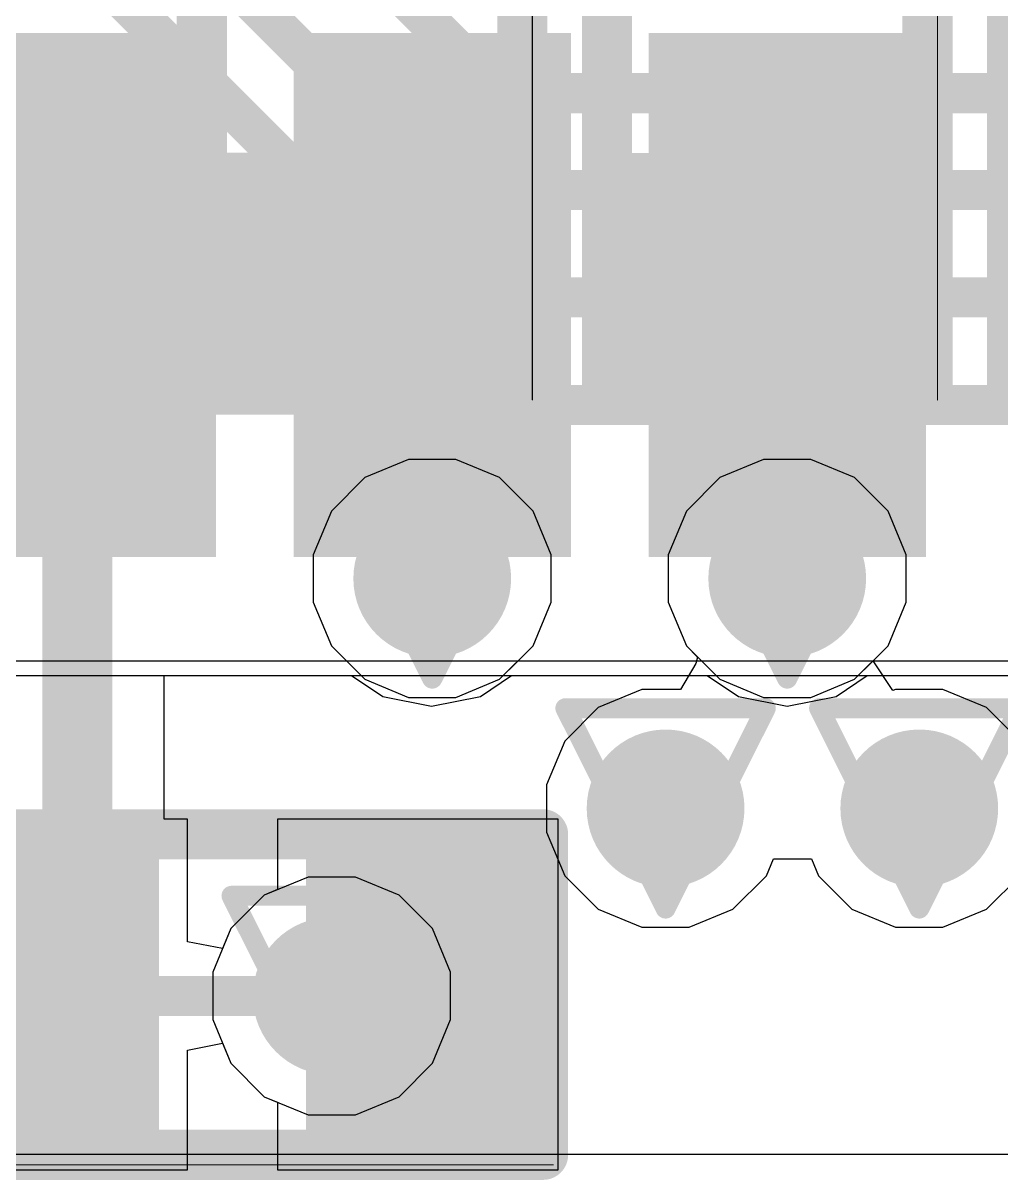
# Model space of a CAD drawing. Header units: inches. Extents: x -6 to 284, y -12 to 154.
# Drawn here: x 25.958 to 28.437, y 4.861 to 7.795 of the extents above; entities that cross this region are included whole.
import ezdxf

# ---------------------------------------------------------------- set-up
doc = ezdxf.new("R2010")
doc.units = ezdxf.units.IN
for name, color, linetype in [('Bottom Layer', 5, 'Continuous'), ('Bottom Overlay', 54, 'Continuous'), ('Bottom Paste', 16, 'Continuous'), ('Bottom Solder', 6, 'Continuous'), ('Drill Drawing', 1, 'Continuous'), ('GND-1', 16, 'Continuous'), ('GND-2', 90, 'Continuous'), ('GND-3', 216, 'Continuous'), ('GND-4', 54, 'Continuous'), ('PWR-1', 156, 'Continuous'), ('PWR-2', 130, 'Continuous'), ('Signal L1', 76, 'Continuous'), ('Signal L2', 6, 'Continuous'), ('Top Layer', 1, 'Continuous'), ('Top Overlay', 2, 'Continuous'), ('Top Paste', 8, 'Continuous'), ('Top Solder', 216, 'Continuous'), ('Via Holes', 16, 'Continuous')]:
    doc.layers.add(name, color=color, linetype=linetype)

# ---------------------------------------------------------------- blocks, each defined once
blk = doc.blocks.new('R___0402_1')
at = {"layer": 'Top Layer'}
for points in [[(-0.6985, -0.3175), (-0.6985, 0.3175), (-0.2413, 0.3175), (-0.2413, -0.3175)], [(0.2413, -0.3175), (0.2413, 0.3175), (0.6985, 0.3175), (0.6985, -0.3175)]]:
    blk.add_hatch(color=1, dxfattribs=at).paths.add_polyline_path(points)
at = {"layer": 'Top Paste'}
for points in [[(-0.6985, -0.3175), (-0.6985, 0.3175), (-0.2413, 0.3175), (-0.2413, -0.3175)], [(0.2413, -0.3175), (0.2413, 0.3175), (0.6985, 0.3175), (0.6985, -0.3175)]]:
    blk.add_hatch(color=8, dxfattribs=at).paths.add_polyline_path(points)
at = {"layer": 'Top Solder'}
for points in [[(-0.7535, -0.3725), (-0.7535, 0.3725), (-0.1863, 0.3725), (-0.1863, -0.3725)], [(0.1863, -0.3725), (0.1863, 0.3725), (0.7535, 0.3725), (0.7535, -0.3725)]]:
    blk.add_hatch(color=216, dxfattribs=at).paths.add_polyline_path(points)
at = {"layer": 'Top Overlay'}
for points in [[(-0.7874, 0.4064, 0.127, 0.127, 0), (0.7874, 0.4064, 0.127, 0.127, 0)], [(-0.7874, -0.4064, 0.127, 0.127, 0), (-0.7874, 0.4064, 0.127, 0.127, 0)], [(0.7874, -0.4064, 0.127, 0.127, 0), (0.7874, 0.4064, 0.127, 0.127, 0)], [(-0.7874, -0.4064, 0.127, 0.127, 0), (0.7874, -0.4064, 0.127, 0.127, 0)], [(-0.8128, -0.4318, 0.00323, 0.00323, 0), (0.8128, -0.4318, 0.00323, 0.00323, 0)]]:
    blk.add_lwpolyline(points, format="xyseb", dxfattribs=at)
for points in [[(-0.8191, 0.4064, 0.0635, 0.0635, 1), (-0.7556, 0.4064, 0.0635, 0.0635, 1)], [(-0.8191, 0.4064, 0.0635, 0.0635, 1), (-0.7556, 0.4064, 0.0635, 0.0635, 1)], [(0.7556, 0.4064, 0.0635, 0.0635, 1), (0.8191, 0.4064, 0.0635, 0.0635, 1)], [(0.7556, 0.4064, 0.0635, 0.0635, 1), (0.8191, 0.4064, 0.0635, 0.0635, 1)], [(-0.8191, -0.4064, 0.0635, 0.0635, 1), (-0.7556, -0.4064, 0.0635, 0.0635, 1)], [(-0.8191, -0.4064, 0.0635, 0.0635, 1), (-0.7556, -0.4064, 0.0635, 0.0635, 1)], [(0.7556, -0.4064, 0.0635, 0.0635, 1), (0.8191, -0.4064, 0.0635, 0.0635, 1)], [(0.7556, -0.4064, 0.0635, 0.0635, 1), (0.8191, -0.4064, 0.0635, 0.0635, 1)], [(-0.8136, -0.4318, 0.00161, 0.00161, 1), (-0.812, -0.4318, 0.00161, 0.00161, 1)], [(0.812, -0.4318, 0.00161, 0.00161, 1), (0.8136, -0.4318, 0.00161, 0.00161, 1)]]:
    blk.add_lwpolyline(points, format="xyseb", close=True, dxfattribs=at)
blk = doc.blocks.new('AP6275S__125')
at = {"layer": 'Top Layer'}
for points in [[(-0.2, -5.6275), (-0.2, -6.7525), (-0.7, -6.7525), (-0.7, -5.6275)], [(0.7, -5.6275), (0.7, -6.7525), (0.2, -6.7525), (0.2, -5.6275)], [(1.6, -5.6275), (1.6, -6.7525), (1.1, -6.7525), (1.1, -5.6275)]]:
    blk.add_hatch(color=1, dxfattribs=at).paths.add_polyline_path(points)
at = {"layer": 'Top Paste'}
for points in [[(-0.2, -5.6275), (-0.2, -6.7525), (-0.7, -6.7525), (-0.7, -5.6275)], [(0.7, -5.6275), (0.7, -6.7525), (0.2, -6.7525), (0.2, -5.6275)], [(1.6, -5.6275), (1.6, -6.7525), (1.1, -6.7525), (1.1, -5.6275)]]:
    blk.add_hatch(color=8, dxfattribs=at).paths.add_polyline_path(points)
at = {"layer": 'Top Solder'}
for points in [[(-0.0984, -5.5259), (-0.0984, -6.8541), (-0.8016, -6.8541), (-0.8016, -5.5259)], [(0.8016, -5.5259), (0.8016, -6.8541), (0.0984, -6.8541), (0.0984, -5.5259)], [(1.7016, -5.5259), (1.7016, -6.8541), (0.9984, -6.8541), (0.9984, -5.5259)]]:
    blk.add_hatch(color=216, dxfattribs=at).paths.add_polyline_path(points)
blk = doc.blocks.new('R___0402_B_176')
at = {"layer": 'Bottom Layer'}
for points in [[(-0.2413, 0.3175), (-0.2413, -0.3175), (-0.6985, -0.3175), (-0.6985, 0.3175)], [(0.6985, 0.3175), (0.6985, -0.3175), (0.2413, -0.3175), (0.2413, 0.3175)]]:
    blk.add_hatch(color=5, dxfattribs=at).paths.add_polyline_path(points)
at = {"layer": 'Bottom Paste'}
for points in [[(-0.2413, 0.3175), (-0.2413, -0.3175), (-0.6985, -0.3175), (-0.6985, 0.3175)], [(0.6985, 0.3175), (0.6985, -0.3175), (0.2413, -0.3175), (0.2413, 0.3175)]]:
    blk.add_hatch(color=16, dxfattribs=at).paths.add_polyline_path(points)
at = {"layer": 'Bottom Solder'}
for points in [[(-0.1863, 0.3725), (-0.1863, -0.3725), (-0.7535, -0.3725), (-0.7535, 0.3725)], [(0.7535, 0.3725), (0.7535, -0.3725), (0.1863, -0.3725), (0.1863, 0.3725)]]:
    blk.add_hatch(color=6, dxfattribs=at).paths.add_polyline_path(points)
at = {"layer": 'Bottom Overlay'}
for points in [[(0.7874, 0.4064, 0.127, 0.127, 0), (-0.7874, 0.4064, 0.127, 0.127, 0)], [(-0.7874, -0.4064, 0.127, 0.127, 0), (-0.7874, 0.4064, 0.127, 0.127, 0)], [(0.7874, -0.4064, 0.127, 0.127, 0), (0.7874, 0.4064, 0.127, 0.127, 0)], [(0.8128, 0.4318, 0.00323, 0.00323, 0), (-0.8128, 0.4318, 0.00323, 0.00323, 0)], [(0.7874, -0.4064, 0.127, 0.127, 0), (-0.7874, -0.4064, 0.127, 0.127, 0)]]:
    blk.add_lwpolyline(points, format="xyseb", dxfattribs=at)
for points in [[(-0.8191, 0.4064, 0.0635, 0.0635, 1), (-0.7556, 0.4064, 0.0635, 0.0635, 1)], [(-0.8191, 0.4064, 0.0635, 0.0635, 1), (-0.7556, 0.4064, 0.0635, 0.0635, 1)], [(0.7556, 0.4064, 0.0635, 0.0635, 1), (0.8191, 0.4064, 0.0635, 0.0635, 1)], [(0.7556, 0.4064, 0.0635, 0.0635, 1), (0.8191, 0.4064, 0.0635, 0.0635, 1)], [(-0.8136, 0.4318, 0.00161, 0.00161, 1), (-0.812, 0.4318, 0.00161, 0.00161, 1)], [(0.812, 0.4318, 0.00161, 0.00161, 1), (0.8136, 0.4318, 0.00161, 0.00161, 1)], [(-0.8191, -0.4064, 0.0635, 0.0635, 1), (-0.7556, -0.4064, 0.0635, 0.0635, 1)], [(-0.8191, -0.4064, 0.0635, 0.0635, 1), (-0.7556, -0.4064, 0.0635, 0.0635, 1)], [(0.7556, -0.4064, 0.0635, 0.0635, 1), (0.8191, -0.4064, 0.0635, 0.0635, 1)], [(0.7556, -0.4064, 0.0635, 0.0635, 1), (0.8191, -0.4064, 0.0635, 0.0635, 1)]]:
    blk.add_lwpolyline(points, format="xyseb", close=True, dxfattribs=at)
blk = doc.blocks.new('R___0402_B_182')
at = {"layer": 'Bottom Layer'}
for points in [[(-0.2413, 0.3175), (-0.2413, -0.3175), (-0.6985, -0.3175), (-0.6985, 0.3175)], [(0.6985, 0.3175), (0.6985, -0.3175), (0.2413, -0.3175), (0.2413, 0.3175)]]:
    blk.add_hatch(color=5, dxfattribs=at).paths.add_polyline_path(points)
at = {"layer": 'Bottom Paste'}
for points in [[(-0.2413, 0.3175), (-0.2413, -0.3175), (-0.6985, -0.3175), (-0.6985, 0.3175)], [(0.6985, 0.3175), (0.6985, -0.3175), (0.2413, -0.3175), (0.2413, 0.3175)]]:
    blk.add_hatch(color=16, dxfattribs=at).paths.add_polyline_path(points)
at = {"layer": 'Bottom Solder'}
for points in [[(-0.1863, 0.3725), (-0.1863, -0.3725), (-0.7535, -0.3725), (-0.7535, 0.3725)], [(0.7535, 0.3725), (0.7535, -0.3725), (0.1863, -0.3725), (0.1863, 0.3725)]]:
    blk.add_hatch(color=6, dxfattribs=at).paths.add_polyline_path(points)
at = {"layer": 'Bottom Overlay'}
for points in [[(-0.7874, -0.4064, 0.127, 0.127, 0), (-0.7874, 0.4064, 0.127, 0.127, 0)], [(0.7874, 0.4064, 0.127, 0.127, 0), (-0.7874, 0.4064, 0.127, 0.127, 0)], [(0.7874, -0.4064, 0.127, 0.127, 0), (0.7874, 0.4064, 0.127, 0.127, 0)], [(0.8128, 0.4318, 0.00323, 0.00323, 0), (-0.8128, 0.4318, 0.00323, 0.00323, 0)], [(0.7874, -0.4064, 0.127, 0.127, 0), (-0.7874, -0.4064, 0.127, 0.127, 0)]]:
    blk.add_lwpolyline(points, format="xyseb", dxfattribs=at)
for points in [[(-0.8191, 0.4064, 0.0635, 0.0635, 1), (-0.7556, 0.4064, 0.0635, 0.0635, 1)], [(-0.8191, 0.4064, 0.0635, 0.0635, 1), (-0.7556, 0.4064, 0.0635, 0.0635, 1)], [(0.7556, 0.4064, 0.0635, 0.0635, 1), (0.8191, 0.4064, 0.0635, 0.0635, 1)], [(0.7556, 0.4064, 0.0635, 0.0635, 1), (0.8191, 0.4064, 0.0635, 0.0635, 1)], [(-0.8136, 0.4318, 0.00161, 0.00161, 1), (-0.812, 0.4318, 0.00161, 0.00161, 1)], [(0.812, 0.4318, 0.00161, 0.00161, 1), (0.8136, 0.4318, 0.00161, 0.00161, 1)], [(-0.8191, -0.4064, 0.0635, 0.0635, 1), (-0.7556, -0.4064, 0.0635, 0.0635, 1)], [(-0.8191, -0.4064, 0.0635, 0.0635, 1), (-0.7556, -0.4064, 0.0635, 0.0635, 1)], [(0.7556, -0.4064, 0.0635, 0.0635, 1), (0.8191, -0.4064, 0.0635, 0.0635, 1)], [(0.7556, -0.4064, 0.0635, 0.0635, 1), (0.8191, -0.4064, 0.0635, 0.0635, 1)]]:
    blk.add_lwpolyline(points, format="xyseb", close=True, dxfattribs=at)
blk = doc.blocks.new('R___0402_B_183')
at = {"layer": 'Bottom Layer'}
for points in [[(-0.2413, 0.3175), (-0.2413, -0.3175), (-0.6985, -0.3175), (-0.6985, 0.3175)], [(0.6985, 0.3175), (0.6985, -0.3175), (0.2413, -0.3175), (0.2413, 0.3175)]]:
    blk.add_hatch(color=5, dxfattribs=at).paths.add_polyline_path(points)
at = {"layer": 'Bottom Paste'}
for points in [[(-0.2413, 0.3175), (-0.2413, -0.3175), (-0.6985, -0.3175), (-0.6985, 0.3175)], [(0.6985, 0.3175), (0.6985, -0.3175), (0.2413, -0.3175), (0.2413, 0.3175)]]:
    blk.add_hatch(color=16, dxfattribs=at).paths.add_polyline_path(points)
at = {"layer": 'Bottom Solder'}
for points in [[(-0.1863, 0.3725), (-0.1863, -0.3725), (-0.7535, -0.3725), (-0.7535, 0.3725)], [(0.7535, 0.3725), (0.7535, -0.3725), (0.1863, -0.3725), (0.1863, 0.3725)]]:
    blk.add_hatch(color=6, dxfattribs=at).paths.add_polyline_path(points)
at = {"layer": 'Bottom Overlay'}
for points in [[(-0.7874, -0.4064, 0.127, 0.127, 0), (-0.7874, 0.4064, 0.127, 0.127, 0)], [(0.7874, 0.4064, 0.127, 0.127, 0), (-0.7874, 0.4064, 0.127, 0.127, 0)], [(0.7874, -0.4064, 0.127, 0.127, 0), (0.7874, 0.4064, 0.127, 0.127, 0)], [(0.8128, 0.4318, 0.00323, 0.00323, 0), (-0.8128, 0.4318, 0.00323, 0.00323, 0)], [(0.7874, -0.4064, 0.127, 0.127, 0), (-0.7874, -0.4064, 0.127, 0.127, 0)]]:
    blk.add_lwpolyline(points, format="xyseb", dxfattribs=at)
for points in [[(-0.8191, 0.4064, 0.0635, 0.0635, 1), (-0.7556, 0.4064, 0.0635, 0.0635, 1)], [(-0.8191, 0.4064, 0.0635, 0.0635, 1), (-0.7556, 0.4064, 0.0635, 0.0635, 1)], [(0.7556, 0.4064, 0.0635, 0.0635, 1), (0.8191, 0.4064, 0.0635, 0.0635, 1)], [(0.7556, 0.4064, 0.0635, 0.0635, 1), (0.8191, 0.4064, 0.0635, 0.0635, 1)], [(-0.8136, 0.4318, 0.00161, 0.00161, 1), (-0.812, 0.4318, 0.00161, 0.00161, 1)], [(0.812, 0.4318, 0.00161, 0.00161, 1), (0.8136, 0.4318, 0.00161, 0.00161, 1)], [(-0.8191, -0.4064, 0.0635, 0.0635, 1), (-0.7556, -0.4064, 0.0635, 0.0635, 1)], [(-0.8191, -0.4064, 0.0635, 0.0635, 1), (-0.7556, -0.4064, 0.0635, 0.0635, 1)], [(0.7556, -0.4064, 0.0635, 0.0635, 1), (0.8191, -0.4064, 0.0635, 0.0635, 1)], [(0.7556, -0.4064, 0.0635, 0.0635, 1), (0.8191, -0.4064, 0.0635, 0.0635, 1)]]:
    blk.add_lwpolyline(points, format="xyseb", close=True, dxfattribs=at)

msp = doc.modelspace()

# ---------------------------------------------------------------- hatches: boundary and pattern name
at = {"layer": 'Bottom Layer'}
h = msp.add_hatch(color=5, dxfattribs=at)
edge = h.paths.add_edge_path()
edge.add_arc((26.9954, 6.3862), 0.2, 0, 360)
h = msp.add_hatch(color=5, dxfattribs=at)
edge = h.paths.add_edge_path()
edge.add_arc((27.8954, 6.3862), 0.2, 0, 360)
h = msp.add_hatch(color=5, dxfattribs=at)
edge = h.paths.add_edge_path()
edge.add_arc((27.587, 5.8031), 0.2, 0, 360)
h = msp.add_hatch(color=5, dxfattribs=at)
edge = h.paths.add_edge_path()
edge.add_arc((28.2302, 5.8031), 0.2, 0, 360)
h = msp.add_hatch(color=5, dxfattribs=at)
edge = h.paths.add_edge_path()
edge.add_arc((26.7405, 5.3274), 0.2, 0, 360)
at = {"layer": 'GND-1'}
h = msp.add_hatch(color=16, dxfattribs=at)
edge = h.paths.add_edge_path()
edge.add_arc((26.9954, 6.3862), 0.2, 0, 360)
h = msp.add_hatch(color=16, dxfattribs=at)
edge = h.paths.add_edge_path()
edge.add_arc((27.8954, 6.3862), 0.2, 0, 360)
h = msp.add_hatch(color=16, dxfattribs=at)
edge = h.paths.add_edge_path()
edge.add_arc((27.587, 5.8031), 0.2, 0, 360)
h = msp.add_hatch(color=16, dxfattribs=at)
edge = h.paths.add_edge_path()
edge.add_arc((28.2302, 5.8031), 0.2, 0, 360)
h = msp.add_hatch(color=16, dxfattribs=at)
edge = h.paths.add_edge_path()
edge.add_arc((26.7405, 5.3274), 0.2, 0, 360)
at = {"layer": 'GND-2'}
h = msp.add_hatch(color=90, dxfattribs=at)
edge = h.paths.add_edge_path()
edge.add_arc((26.9954, 6.3862), 0.2, 0, 360)
h = msp.add_hatch(color=90, dxfattribs=at)
edge = h.paths.add_edge_path()
edge.add_arc((27.8954, 6.3862), 0.2, 0, 360)
h = msp.add_hatch(color=90, dxfattribs=at)
edge = h.paths.add_edge_path()
edge.add_arc((27.587, 5.8031), 0.2, 0, 360)
h = msp.add_hatch(color=90, dxfattribs=at)
edge = h.paths.add_edge_path()
edge.add_arc((28.2302, 5.8031), 0.2, 0, 360)
h = msp.add_hatch(color=90, dxfattribs=at)
edge = h.paths.add_edge_path()
edge.add_arc((26.7405, 5.3274), 0.2, 0, 360)
at = {"layer": 'GND-3'}
h = msp.add_hatch(color=216, dxfattribs=at)
edge = h.paths.add_edge_path()
edge.add_arc((26.9954, 6.3862), 0.2, 0, 360)
h = msp.add_hatch(color=216, dxfattribs=at)
edge = h.paths.add_edge_path()
edge.add_arc((27.8954, 6.3862), 0.2, 0, 360)
h = msp.add_hatch(color=216, dxfattribs=at)
edge = h.paths.add_edge_path()
edge.add_arc((27.587, 5.8031), 0.2, 0, 360)
h = msp.add_hatch(color=216, dxfattribs=at)
edge = h.paths.add_edge_path()
edge.add_arc((28.2302, 5.8031), 0.2, 0, 360)
h = msp.add_hatch(color=216, dxfattribs=at)
edge = h.paths.add_edge_path()
edge.add_arc((26.7405, 5.3274), 0.2, 0, 360)
at = {"layer": 'GND-4'}
h = msp.add_hatch(color=54, dxfattribs=at)
edge = h.paths.add_edge_path()
edge.add_arc((26.9954, 6.3862), 0.2, 0, 360)
h = msp.add_hatch(color=54, dxfattribs=at)
edge = h.paths.add_edge_path()
edge.add_arc((27.8954, 6.3862), 0.2, 0, 360)
h = msp.add_hatch(color=54, dxfattribs=at)
edge = h.paths.add_edge_path()
edge.add_arc((27.587, 5.8031), 0.2, 0, 360)
h = msp.add_hatch(color=54, dxfattribs=at)
edge = h.paths.add_edge_path()
edge.add_arc((28.2302, 5.8031), 0.2, 0, 360)
h = msp.add_hatch(color=54, dxfattribs=at)
edge = h.paths.add_edge_path()
edge.add_arc((26.7405, 5.3274), 0.2, 0, 360)
at = {"layer": 'PWR-1'}
h = msp.add_hatch(color=156, dxfattribs=at)
edge = h.paths.add_edge_path()
edge.add_arc((26.9954, 6.3862), 0.2, 0, 360)
h = msp.add_hatch(color=156, dxfattribs=at)
edge = h.paths.add_edge_path()
edge.add_arc((27.8954, 6.3862), 0.2, 0, 360)
h = msp.add_hatch(color=156, dxfattribs=at)
edge = h.paths.add_edge_path()
edge.add_arc((27.587, 5.8031), 0.2, 0, 360)
h = msp.add_hatch(color=156, dxfattribs=at)
edge = h.paths.add_edge_path()
edge.add_arc((28.2302, 5.8031), 0.2, 0, 360)
h = msp.add_hatch(color=156, dxfattribs=at)
edge = h.paths.add_edge_path()
edge.add_arc((26.7405, 5.3274), 0.2, 0, 360)
at = {"layer": 'PWR-2'}
h = msp.add_hatch(color=130, dxfattribs=at)
edge = h.paths.add_edge_path()
edge.add_arc((26.9954, 6.3862), 0.2, 0, 360)
h = msp.add_hatch(color=130, dxfattribs=at)
edge = h.paths.add_edge_path()
edge.add_arc((27.8954, 6.3862), 0.2, 0, 360)
h = msp.add_hatch(color=130, dxfattribs=at)
edge = h.paths.add_edge_path()
edge.add_arc((27.587, 5.8031), 0.2, 0, 360)
h = msp.add_hatch(color=130, dxfattribs=at)
edge = h.paths.add_edge_path()
edge.add_arc((28.2302, 5.8031), 0.2, 0, 360)
h = msp.add_hatch(color=130, dxfattribs=at)
edge = h.paths.add_edge_path()
edge.add_arc((26.7405, 5.3274), 0.2, 0, 360)
at = {"layer": 'Signal L1'}
h = msp.add_hatch(color=76, dxfattribs=at)
edge = h.paths.add_edge_path()
edge.add_arc((26.9954, 6.3862), 0.2, 0, 360)
h = msp.add_hatch(color=76, dxfattribs=at)
edge = h.paths.add_edge_path()
edge.add_arc((27.8954, 6.3862), 0.2, 0, 360)
h = msp.add_hatch(color=76, dxfattribs=at)
edge = h.paths.add_edge_path()
edge.add_arc((27.587, 5.8031), 0.2, 0, 360)
h = msp.add_hatch(color=76, dxfattribs=at)
edge = h.paths.add_edge_path()
edge.add_arc((28.2302, 5.8031), 0.2, 0, 360)
h = msp.add_hatch(color=76, dxfattribs=at)
edge = h.paths.add_edge_path()
edge.add_arc((26.7405, 5.3274), 0.2, 0, 360)
at = {"layer": 'Signal L2'}
h = msp.add_hatch(color=6, dxfattribs=at)
edge = h.paths.add_edge_path()
edge.add_arc((26.9954, 6.3862), 0.2, 0, 360)
h = msp.add_hatch(color=6, dxfattribs=at)
edge = h.paths.add_edge_path()
edge.add_arc((27.8954, 6.3862), 0.2, 0, 360)
h = msp.add_hatch(color=6, dxfattribs=at)
edge = h.paths.add_edge_path()
edge.add_arc((27.587, 5.8031), 0.2, 0, 360)
h = msp.add_hatch(color=6, dxfattribs=at)
edge = h.paths.add_edge_path()
edge.add_arc((28.2302, 5.8031), 0.2, 0, 360)
h = msp.add_hatch(color=6, dxfattribs=at)
edge = h.paths.add_edge_path()
edge.add_arc((26.7405, 5.3274), 0.2, 0, 360)
at = {"layer": 'Top Layer'}
h = msp.add_hatch(color=1, dxfattribs=at)
edge = h.paths.add_edge_path()
edge.add_arc((26.9954, 6.3862), 0.2, 0, 360)
h = msp.add_hatch(color=1, dxfattribs=at)
edge = h.paths.add_edge_path()
edge.add_arc((27.8954, 6.3862), 0.2, 0, 360)
h = msp.add_hatch(color=1, dxfattribs=at)
edge = h.paths.add_edge_path()
edge.add_arc((27.587, 5.8031), 0.2, 0, 360)
h = msp.add_hatch(color=1, dxfattribs=at)
edge = h.paths.add_edge_path()
edge.add_arc((28.2302, 5.8031), 0.2, 0, 360)
h = msp.add_hatch(color=1, dxfattribs=at)
edge = h.paths.add_edge_path()
edge.add_arc((26.7405, 5.3274), 0.2, 0, 360)
at = {"layer": 'Via Holes'}
h = msp.add_hatch(color=7, dxfattribs=at)
edge = h.paths.add_edge_path()
edge.add_arc((26.9954, 6.3862), 0.1, 0, 360)
h = msp.add_hatch(color=7, dxfattribs=at)
edge = h.paths.add_edge_path()
edge.add_arc((27.8954, 6.3862), 0.1, 0, 360)
h = msp.add_hatch(color=7, dxfattribs=at)
edge = h.paths.add_edge_path()
edge.add_arc((27.587, 5.8031), 0.1, 0, 360)
h = msp.add_hatch(color=7, dxfattribs=at)
edge = h.paths.add_edge_path()
edge.add_arc((28.2302, 5.8031), 0.1, 0, 360)
h = msp.add_hatch(color=7, dxfattribs=at)
edge = h.paths.add_edge_path()
edge.add_arc((26.7405, 5.3274), 0.1, 0, 360)

# ---------------------------------------------------------------- linework, layer by layer
at = {"layer": 'Bottom Layer'}
for p, q in [((24.9546, 6.1772), (32.7591, 6.1772)), ((25.4129, 6.1772), (26.778, 6.1772)), ((26.778, 6.1772), (26.8246, 6.1305)), ((27.1663, 6.1305), (27.2129, 6.1772)), ((27.2129, 6.1772), (27.678, 6.1772)), ((27.678, 6.1772), (27.7246, 6.1305)), ((28.0663, 6.1305), (28.1129, 6.1772)), ((28.1129, 6.1772), (28.578, 6.1772)), ((26.8246, 6.1305), (26.9354, 6.0846)), ((27.0554, 6.0846), (27.1663, 6.1305)), ((27.7246, 6.1305), (27.8354, 6.0846)), ((27.9554, 6.0846), (28.0663, 6.1305)), ((26.9354, 6.0846), (27.0554, 6.0846)), ((27.8354, 6.0846), (27.9554, 6.0846)), ((26.6805, 5.629), (26.5696, 5.5831)), ((26.8005, 5.629), (26.6805, 5.629)), ((26.9113, 5.5831), (26.8005, 5.629)), ((26.5696, 5.5831), (26.4848, 5.4983)), ((26.9961, 5.4983), (26.9113, 5.5831)), ((26.4848, 5.4983), (26.4389, 5.3874)), ((27.0421, 5.3874), (26.9961, 5.4983)), ((26.4389, 5.3874), (26.4389, 5.2674)), ((27.0421, 5.2674), (27.0421, 5.3874)), ((26.4389, 5.2674), (26.4848, 5.1566)), ((26.9961, 5.1566), (27.0421, 5.2674)), ((26.4848, 5.1566), (26.5696, 5.0717)), ((26.9113, 5.0717), (26.9961, 5.1566)), ((26.5696, 5.0717), (26.6805, 5.0258)), ((26.8005, 5.0258), (26.9113, 5.0717)), ((26.6805, 5.0258), (26.8005, 5.0258)), ((29.0479, 4.9256), (25.5636, 4.9256))]:
    msp.add_line(p, q, dxfattribs=at)
for points in [[(26.8176, 7.1822, 0.1778, 0.1778, 0), (26.8557, 7.1822, 0.1778, 0.1778, 0)], [(26.8557, 7.1822, 0.1778, 0.1778, 0), (26.9954, 7.0425, 0.1778, 0.1778, 0)], [(27.7261, 7.182, 0.1778, 0.1778, 0), (27.7557, 7.182, 0.1778, 0.1778, 0)], [(27.7557, 7.182, 0.1778, 0.1778, 0), (27.8954, 7.0423, 0.1778, 0.1778, 0)], [(26.9954, 6.3862, 0.1778, 0.1778, 0), (26.9954, 7.0425, 0.1778, 0.1778, 0)], [(27.8954, 6.3862, 0.1778, 0.1778, 0), (27.8954, 7.0423, 0.1778, 0.1778, 0)]]:
    msp.add_lwpolyline(points, format="xyseb", dxfattribs=at)
for points in [[(26.7732, 7.1822, 0.0889, 0.0889, 1), (26.8621, 7.1822, 0.0889, 0.0889, 1)], [(26.8113, 7.1822, 0.0889, 0.0889, 1), (26.9002, 7.1822, 0.0889, 0.0889, 1)], [(26.8113, 7.1822, 0.0889, 0.0889, 1), (26.9002, 7.1822, 0.0889, 0.0889, 1)], [(27.6816, 7.182, 0.0889, 0.0889, 1), (27.7705, 7.182, 0.0889, 0.0889, 1)], [(27.7113, 7.182, 0.0889, 0.0889, 1), (27.8002, 7.182, 0.0889, 0.0889, 1)], [(27.7113, 7.182, 0.0889, 0.0889, 1), (27.8002, 7.182, 0.0889, 0.0889, 1)], [(26.951, 7.0425, 0.0889, 0.0889, 1), (27.0399, 7.0425, 0.0889, 0.0889, 1)], [(26.951, 7.0425, 0.0889, 0.0889, 1), (27.0399, 7.0425, 0.0889, 0.0889, 1)], [(27.851, 7.0423, 0.0889, 0.0889, 1), (27.9399, 7.0423, 0.0889, 0.0889, 1)], [(27.851, 7.0423, 0.0889, 0.0889, 1), (27.9399, 7.0423, 0.0889, 0.0889, 1)], [(26.951, 6.3862, 0.0889, 0.0889, 1), (27.0399, 6.3862, 0.0889, 0.0889, 1)], [(27.851, 6.3862, 0.0889, 0.0889, 1), (27.9399, 6.3862, 0.0889, 0.0889, 1)]]:
    msp.add_lwpolyline(points, format="xyseb", close=True, dxfattribs=at)
at = {"layer": 'Drill Drawing'}
for points in [[(26.7414, 6.6402, 0.0508, 0.0508, 0), (27.2494, 6.6402, 0.0508, 0.0508, 0)], [(26.7414, 6.6402, 0.0508, 0.0508, 0), (26.9954, 6.1322, 0.0508, 0.0508, 0)], [(26.9954, 6.1322, 0.0508, 0.0508, 0), (27.2494, 6.6402, 0.0508, 0.0508, 0)], [(27.6414, 6.6402, 0.0508, 0.0508, 0), (28.1494, 6.6402, 0.0508, 0.0508, 0)], [(27.6414, 6.6402, 0.0508, 0.0508, 0), (27.8954, 6.1322, 0.0508, 0.0508, 0)], [(27.8954, 6.1322, 0.0508, 0.0508, 0), (28.1494, 6.6402, 0.0508, 0.0508, 0)], [(27.333, 6.0571, 0.0508, 0.0508, 0), (27.841, 6.0571, 0.0508, 0.0508, 0)], [(27.333, 6.0571, 0.0508, 0.0508, 0), (27.587, 5.5491, 0.0508, 0.0508, 0)], [(27.587, 5.5491, 0.0508, 0.0508, 0), (27.841, 6.0571, 0.0508, 0.0508, 0)], [(27.9762, 6.0571, 0.0508, 0.0508, 0), (28.4842, 6.0571, 0.0508, 0.0508, 0)], [(27.9762, 6.0571, 0.0508, 0.0508, 0), (28.2302, 5.5491, 0.0508, 0.0508, 0)], [(28.2302, 5.5491, 0.0508, 0.0508, 0), (28.4842, 6.0571, 0.0508, 0.0508, 0)], [(26.4865, 5.5814, 0.0508, 0.0508, 0), (26.9945, 5.5814, 0.0508, 0.0508, 0)], [(26.4865, 5.5814, 0.0508, 0.0508, 0), (26.7405, 5.0734, 0.0508, 0.0508, 0)], [(26.7405, 5.0734, 0.0508, 0.0508, 0), (26.9945, 5.5814, 0.0508, 0.0508, 0)]]:
    msp.add_lwpolyline(points, format="xyseb", dxfattribs=at)
for points in [[(26.7287, 6.6402, 0.0254, 0.0254, 1), (26.7541, 6.6402, 0.0254, 0.0254, 1)], [(26.7287, 6.6402, 0.0254, 0.0254, 1), (26.7541, 6.6402, 0.0254, 0.0254, 1)], [(27.2367, 6.6402, 0.0254, 0.0254, 1), (27.2621, 6.6402, 0.0254, 0.0254, 1)], [(27.2367, 6.6402, 0.0254, 0.0254, 1), (27.2621, 6.6402, 0.0254, 0.0254, 1)], [(27.6287, 6.6402, 0.0254, 0.0254, 1), (27.6541, 6.6402, 0.0254, 0.0254, 1)], [(27.6287, 6.6402, 0.0254, 0.0254, 1), (27.6541, 6.6402, 0.0254, 0.0254, 1)], [(28.1367, 6.6402, 0.0254, 0.0254, 1), (28.1621, 6.6402, 0.0254, 0.0254, 1)], [(28.1367, 6.6402, 0.0254, 0.0254, 1), (28.1621, 6.6402, 0.0254, 0.0254, 1)], [(26.9827, 6.1322, 0.0254, 0.0254, 1), (27.0081, 6.1322, 0.0254, 0.0254, 1)], [(26.9827, 6.1322, 0.0254, 0.0254, 1), (27.0081, 6.1322, 0.0254, 0.0254, 1)], [(27.8827, 6.1322, 0.0254, 0.0254, 1), (27.9081, 6.1322, 0.0254, 0.0254, 1)], [(27.8827, 6.1322, 0.0254, 0.0254, 1), (27.9081, 6.1322, 0.0254, 0.0254, 1)], [(27.3203, 6.0571, 0.0254, 0.0254, 1), (27.3457, 6.0571, 0.0254, 0.0254, 1)], [(27.3203, 6.0571, 0.0254, 0.0254, 1), (27.3457, 6.0571, 0.0254, 0.0254, 1)], [(27.8283, 6.0571, 0.0254, 0.0254, 1), (27.8537, 6.0571, 0.0254, 0.0254, 1)], [(27.8283, 6.0571, 0.0254, 0.0254, 1), (27.8537, 6.0571, 0.0254, 0.0254, 1)], [(27.9635, 6.0571, 0.0254, 0.0254, 1), (27.9889, 6.0571, 0.0254, 0.0254, 1)], [(27.9635, 6.0571, 0.0254, 0.0254, 1), (27.9889, 6.0571, 0.0254, 0.0254, 1)], [(26.4738, 5.5814, 0.0254, 0.0254, 1), (26.4992, 5.5814, 0.0254, 0.0254, 1)], [(26.4738, 5.5814, 0.0254, 0.0254, 1), (26.4992, 5.5814, 0.0254, 0.0254, 1)], [(26.9818, 5.5814, 0.0254, 0.0254, 1), (27.0072, 5.5814, 0.0254, 0.0254, 1)], [(26.9818, 5.5814, 0.0254, 0.0254, 1), (27.0072, 5.5814, 0.0254, 0.0254, 1)], [(27.5743, 5.5491, 0.0254, 0.0254, 1), (27.5997, 5.5491, 0.0254, 0.0254, 1)], [(27.5743, 5.5491, 0.0254, 0.0254, 1), (27.5997, 5.5491, 0.0254, 0.0254, 1)], [(28.2175, 5.5491, 0.0254, 0.0254, 1), (28.2429, 5.5491, 0.0254, 0.0254, 1)], [(28.2175, 5.5491, 0.0254, 0.0254, 1), (28.2429, 5.5491, 0.0254, 0.0254, 1)], [(26.7278, 5.0734, 0.0254, 0.0254, 1), (26.7532, 5.0734, 0.0254, 0.0254, 1)], [(26.7278, 5.0734, 0.0254, 0.0254, 1), (26.7532, 5.0734, 0.0254, 0.0254, 1)]]:
    msp.add_lwpolyline(points, format="xyseb", close=True, dxfattribs=at)
at = {"layer": 'GND-1'}
for p, q in [((26.9354, 6.6878), (26.8246, 6.6419)), ((27.0554, 6.6878), (26.9354, 6.6878)), ((27.1663, 6.6419), (27.0554, 6.6878)), ((27.8354, 6.6878), (27.7246, 6.6419)), ((27.9554, 6.6878), (27.8354, 6.6878)), ((28.0663, 6.6419), (27.9554, 6.6878)), ((26.8246, 6.6419), (26.7398, 6.5571)), ((27.2511, 6.5571), (27.1663, 6.6419)), ((27.7246, 6.6419), (27.6398, 6.5571)), ((28.1511, 6.5571), (28.0663, 6.6419)), ((26.7398, 6.5571), (26.6938, 6.4462)), ((27.297, 6.4462), (27.2511, 6.5571)), ((27.6398, 6.5571), (27.5938, 6.4462)), ((28.197, 6.4462), (28.1511, 6.5571)), ((26.6938, 6.4462), (26.6938, 6.3262)), ((27.297, 6.3262), (27.297, 6.4462)), ((27.5938, 6.4462), (27.5938, 6.3262)), ((28.197, 6.3262), (28.197, 6.4462)), ((26.6938, 6.3262), (26.7398, 6.2154)), ((27.2511, 6.2154), (27.297, 6.3262)), ((27.5938, 6.3262), (27.6398, 6.2154)), ((28.1511, 6.2154), (28.197, 6.3262)), ((26.7398, 6.2154), (26.8246, 6.1305)), ((27.1663, 6.1305), (27.2511, 6.2154)), ((27.6398, 6.2154), (27.7246, 6.1305)), ((28.0663, 6.1305), (28.1511, 6.2154)), ((26.8246, 6.1305), (26.9354, 6.0846)), ((27.0554, 6.0846), (27.1663, 6.1305)), ((27.7246, 6.1305), (27.8354, 6.0846)), ((27.9554, 6.0846), (28.0663, 6.1305)), ((26.9354, 6.0846), (27.0554, 6.0846)), ((27.8354, 6.0846), (27.9554, 6.0846)), ((26.6805, 5.629), (26.5696, 5.5831)), ((26.8005, 5.629), (26.6805, 5.629)), ((26.9113, 5.5831), (26.8005, 5.629)), ((26.5696, 5.5831), (26.4848, 5.4983)), ((26.9961, 5.4983), (26.9113, 5.5831)), ((26.4848, 5.4983), (26.4389, 5.3874)), ((27.0421, 5.3874), (26.9961, 5.4983)), ((26.4389, 5.3874), (26.4389, 5.2674)), ((27.0421, 5.2674), (27.0421, 5.3874)), ((26.4389, 5.2674), (26.4848, 5.1566)), ((26.9961, 5.1566), (27.0421, 5.2674)), ((26.4848, 5.1566), (26.5696, 5.0717)), ((26.9113, 5.0717), (26.9961, 5.1566)), ((26.5696, 5.0717), (26.6805, 5.0258)), ((26.8005, 5.0258), (26.9113, 5.0717)), ((26.6805, 5.0258), (26.8005, 5.0258))]:
    msp.add_line(p, q, dxfattribs=at)
at = {"layer": 'GND-2'}
for p, q in [((26.9354, 6.6878), (26.8246, 6.6419)), ((27.0554, 6.6878), (26.9354, 6.6878)), ((27.1663, 6.6419), (27.0554, 6.6878)), ((27.8354, 6.6878), (27.7246, 6.6419)), ((27.9554, 6.6878), (27.8354, 6.6878)), ((28.0663, 6.6419), (27.9554, 6.6878)), ((26.8246, 6.6419), (26.7398, 6.5571)), ((27.2511, 6.5571), (27.1663, 6.6419)), ((27.7246, 6.6419), (27.6398, 6.5571)), ((28.1511, 6.5571), (28.0663, 6.6419)), ((26.7398, 6.5571), (26.6938, 6.4462)), ((27.297, 6.4462), (27.2511, 6.5571)), ((27.6398, 6.5571), (27.5938, 6.4462)), ((28.197, 6.4462), (28.1511, 6.5571)), ((26.6938, 6.4462), (26.6938, 6.3262)), ((27.297, 6.3262), (27.297, 6.4462)), ((27.5938, 6.4462), (27.5938, 6.3262)), ((28.197, 6.3262), (28.197, 6.4462)), ((26.6938, 6.3262), (26.7398, 6.2154)), ((27.2511, 6.2154), (27.297, 6.3262)), ((27.5938, 6.3262), (27.6398, 6.2154)), ((28.1511, 6.2154), (28.197, 6.3262)), ((26.7398, 6.2154), (26.8246, 6.1305)), ((27.1663, 6.1305), (27.2511, 6.2154)), ((27.6398, 6.2154), (27.7246, 6.1305)), ((28.0663, 6.1305), (28.1511, 6.2154)), ((26.8246, 6.1305), (26.9354, 6.0846)), ((27.0554, 6.0846), (27.1663, 6.1305)), ((27.7246, 6.1305), (27.8354, 6.0846)), ((27.9554, 6.0846), (28.0663, 6.1305)), ((26.9354, 6.0846), (27.0554, 6.0846)), ((27.8354, 6.0846), (27.9554, 6.0846)), ((26.6805, 5.629), (26.5696, 5.5831)), ((26.8005, 5.629), (26.6805, 5.629)), ((26.9113, 5.5831), (26.8005, 5.629)), ((26.5696, 5.5831), (26.4848, 5.4983)), ((26.9961, 5.4983), (26.9113, 5.5831)), ((26.4848, 5.4983), (26.4389, 5.3874)), ((27.0421, 5.3874), (26.9961, 5.4983)), ((26.4389, 5.3874), (26.4389, 5.2674)), ((27.0421, 5.2674), (27.0421, 5.3874)), ((26.4389, 5.2674), (26.4848, 5.1566)), ((26.9961, 5.1566), (27.0421, 5.2674)), ((26.4848, 5.1566), (26.5696, 5.0717)), ((26.9113, 5.0717), (26.9961, 5.1566)), ((26.5696, 5.0717), (26.6805, 5.0258)), ((26.8005, 5.0258), (26.9113, 5.0717)), ((26.6805, 5.0258), (26.8005, 5.0258))]:
    msp.add_line(p, q, dxfattribs=at)
at = {"layer": 'GND-3'}
for p, q in [((26.9354, 6.6878), (26.8246, 6.6419)), ((27.0554, 6.6878), (26.9354, 6.6878)), ((27.1663, 6.6419), (27.0554, 6.6878)), ((27.8354, 6.6878), (27.7246, 6.6419)), ((27.9554, 6.6878), (27.8354, 6.6878)), ((28.0663, 6.6419), (27.9554, 6.6878)), ((26.8246, 6.6419), (26.7398, 6.5571)), ((27.2511, 6.5571), (27.1663, 6.6419)), ((27.7246, 6.6419), (27.6398, 6.5571)), ((28.1511, 6.5571), (28.0663, 6.6419)), ((26.7398, 6.5571), (26.6938, 6.4462)), ((27.297, 6.4462), (27.2511, 6.5571)), ((27.6398, 6.5571), (27.5938, 6.4462)), ((28.197, 6.4462), (28.1511, 6.5571)), ((26.6938, 6.4462), (26.6938, 6.3262)), ((27.297, 6.3262), (27.297, 6.4462)), ((27.5938, 6.4462), (27.5938, 6.3262)), ((28.197, 6.3262), (28.197, 6.4462)), ((26.6938, 6.3262), (26.7398, 6.2154)), ((27.2511, 6.2154), (27.297, 6.3262)), ((27.5938, 6.3262), (27.6398, 6.2154)), ((28.1511, 6.2154), (28.197, 6.3262)), ((26.7398, 6.2154), (26.8246, 6.1305)), ((27.1663, 6.1305), (27.2511, 6.2154)), ((27.6398, 6.2154), (27.7246, 6.1305)), ((28.0663, 6.1305), (28.1511, 6.2154)), ((26.8246, 6.1305), (26.9354, 6.0846)), ((27.0554, 6.0846), (27.1663, 6.1305)), ((27.7246, 6.1305), (27.8354, 6.0846)), ((27.9554, 6.0846), (28.0663, 6.1305)), ((26.9354, 6.0846), (27.0554, 6.0846)), ((27.8354, 6.0846), (27.9554, 6.0846)), ((26.6805, 5.629), (26.5696, 5.5831)), ((26.8005, 5.629), (26.6805, 5.629)), ((26.9113, 5.5831), (26.8005, 5.629)), ((26.5696, 5.5831), (26.4848, 5.4983)), ((26.9961, 5.4983), (26.9113, 5.5831)), ((26.4848, 5.4983), (26.4389, 5.3874)), ((27.0421, 5.3874), (26.9961, 5.4983)), ((26.4389, 5.3874), (26.4389, 5.2674)), ((27.0421, 5.2674), (27.0421, 5.3874)), ((26.4389, 5.2674), (26.4848, 5.1566)), ((26.9961, 5.1566), (27.0421, 5.2674)), ((26.4848, 5.1566), (26.5696, 5.0717)), ((26.9113, 5.0717), (26.9961, 5.1566)), ((26.5696, 5.0717), (26.6805, 5.0258)), ((26.8005, 5.0258), (26.9113, 5.0717)), ((26.6805, 5.0258), (26.8005, 5.0258))]:
    msp.add_line(p, q, dxfattribs=at)
at = {"layer": 'GND-4'}
for p, q in [((26.9354, 6.6878), (26.8246, 6.6419)), ((27.0554, 6.6878), (26.9354, 6.6878)), ((27.1663, 6.6419), (27.0554, 6.6878)), ((27.8354, 6.6878), (27.7246, 6.6419)), ((27.9554, 6.6878), (27.8354, 6.6878)), ((28.0663, 6.6419), (27.9554, 6.6878)), ((26.8246, 6.6419), (26.7398, 6.5571)), ((27.2511, 6.5571), (27.1663, 6.6419)), ((27.7246, 6.6419), (27.6398, 6.5571)), ((28.1511, 6.5571), (28.0663, 6.6419)), ((26.7398, 6.5571), (26.6938, 6.4462)), ((27.297, 6.4462), (27.2511, 6.5571)), ((27.6398, 6.5571), (27.5938, 6.4462)), ((28.197, 6.4462), (28.1511, 6.5571)), ((26.6938, 6.4462), (26.6938, 6.3262)), ((27.297, 6.3262), (27.297, 6.4462)), ((27.5938, 6.4462), (27.5938, 6.3262)), ((28.197, 6.3262), (28.197, 6.4462)), ((26.6938, 6.3262), (26.7398, 6.2154)), ((27.2511, 6.2154), (27.297, 6.3262)), ((27.5938, 6.3262), (27.6398, 6.2154)), ((28.1511, 6.2154), (28.197, 6.3262)), ((26.7398, 6.2154), (26.8246, 6.1305)), ((27.1663, 6.1305), (27.2511, 6.2154)), ((27.6398, 6.2154), (27.7246, 6.1305)), ((28.0663, 6.1305), (28.1511, 6.2154)), ((26.8246, 6.1305), (26.9354, 6.0846)), ((27.0554, 6.0846), (27.1663, 6.1305)), ((27.7246, 6.1305), (27.8354, 6.0846)), ((27.9554, 6.0846), (28.0663, 6.1305)), ((26.9354, 6.0846), (27.0554, 6.0846)), ((27.8354, 6.0846), (27.9554, 6.0846)), ((26.6805, 5.629), (26.5696, 5.5831)), ((26.8005, 5.629), (26.6805, 5.629)), ((26.9113, 5.5831), (26.8005, 5.629)), ((26.5696, 5.5831), (26.4848, 5.4983)), ((26.9961, 5.4983), (26.9113, 5.5831)), ((26.4848, 5.4983), (26.4389, 5.3874)), ((27.0421, 5.3874), (26.9961, 5.4983)), ((26.4389, 5.3874), (26.4389, 5.2674)), ((27.0421, 5.2674), (27.0421, 5.3874)), ((26.4389, 5.2674), (26.4848, 5.1566)), ((26.9961, 5.1566), (27.0421, 5.2674)), ((26.4848, 5.1566), (26.5696, 5.0717)), ((26.9113, 5.0717), (26.9961, 5.1566)), ((26.5696, 5.0717), (26.6805, 5.0258)), ((26.8005, 5.0258), (26.9113, 5.0717)), ((26.6805, 5.0258), (26.8005, 5.0258))]:
    msp.add_line(p, q, dxfattribs=at)
at = {"layer": 'PWR-1'}
for p, q in [((26.9354, 6.6878), (26.8246, 6.6419)), ((27.0554, 6.6878), (26.9354, 6.6878)), ((27.1663, 6.6419), (27.0554, 6.6878)), ((27.8354, 6.6878), (27.7246, 6.6419)), ((27.9554, 6.6878), (27.8354, 6.6878)), ((28.0663, 6.6419), (27.9554, 6.6878)), ((26.8246, 6.6419), (26.7398, 6.5571)), ((27.2511, 6.5571), (27.1663, 6.6419)), ((27.7246, 6.6419), (27.6398, 6.5571)), ((28.1511, 6.5571), (28.0663, 6.6419)), ((26.7398, 6.5571), (26.6938, 6.4462)), ((27.297, 6.4462), (27.2511, 6.5571)), ((27.6398, 6.5571), (27.5938, 6.4462)), ((28.197, 6.4462), (28.1511, 6.5571)), ((26.6938, 6.4462), (26.6938, 6.3262)), ((27.297, 6.3262), (27.297, 6.4462)), ((27.5938, 6.4462), (27.5938, 6.3262)), ((28.197, 6.3262), (28.197, 6.4462)), ((26.6938, 6.3262), (26.7398, 6.2154)), ((27.2511, 6.2154), (27.297, 6.3262)), ((27.5938, 6.3262), (27.6398, 6.2154)), ((28.1511, 6.2154), (28.197, 6.3262)), ((26.7398, 6.2154), (26.8246, 6.1305)), ((27.1663, 6.1305), (27.2511, 6.2154)), ((27.6398, 6.2154), (27.6683, 6.1868)), ((28.113, 6.1773), (28.1511, 6.2154)), ((27.664, 6.1704), (27.6247, 6.1047)), ((27.6683, 6.1868), (27.664, 6.1704)), ((28.1634, 6.1019), (28.113, 6.1773)), ((26.8246, 6.1305), (26.9354, 6.0846)), ((27.0554, 6.0846), (27.1663, 6.1305)), ((27.527, 6.1047), (27.4162, 6.0588)), ((27.6247, 6.1047), (27.527, 6.1047)), ((28.1702, 6.1047), (28.1634, 6.1019)), ((28.2902, 6.1047), (28.1702, 6.1047)), ((28.401, 6.0588), (28.2902, 6.1047)), ((26.9354, 6.0846), (27.0554, 6.0846)), ((27.4162, 6.0588), (27.3313, 5.974)), ((28.4858, 5.974), (28.401, 6.0588)), ((27.3313, 5.974), (27.2854, 5.8631)), ((27.2854, 5.8631), (27.2854, 5.7431)), ((27.2854, 5.7431), (27.3313, 5.6323)), ((27.8427, 5.6323), (27.8605, 5.6752)), ((27.8605, 5.6752), (27.9567, 5.6752)), ((27.9567, 5.6752), (27.9745, 5.6323)), ((26.6805, 5.629), (26.5696, 5.5831)), ((26.8005, 5.629), (26.6805, 5.629)), ((26.9113, 5.5831), (26.8005, 5.629)), ((27.3313, 5.6323), (27.4162, 5.5474)), ((27.7579, 5.5474), (27.8427, 5.6323)), ((27.9745, 5.6323), (28.0593, 5.5474)), ((28.401, 5.5474), (28.4858, 5.6323)), ((26.5696, 5.5831), (26.4848, 5.4983)), ((26.9961, 5.4983), (26.9113, 5.5831)), ((27.4162, 5.5474), (27.527, 5.5015)), ((27.647, 5.5015), (27.7579, 5.5474)), ((28.0593, 5.5474), (28.1702, 5.5015)), ((28.2902, 5.5015), (28.401, 5.5474)), ((26.4848, 5.4983), (26.4389, 5.3874)), ((27.0421, 5.3874), (26.9961, 5.4983)), ((27.527, 5.5015), (27.647, 5.5015)), ((28.1702, 5.5015), (28.2902, 5.5015)), ((26.4389, 5.3874), (26.4389, 5.2674)), ((27.0421, 5.2674), (27.0421, 5.3874)), ((26.4389, 5.2674), (26.4848, 5.1566)), ((26.9961, 5.1566), (27.0421, 5.2674)), ((26.4848, 5.1566), (26.5696, 5.0717)), ((26.9113, 5.0717), (26.9961, 5.1566)), ((26.5696, 5.0717), (26.6805, 5.0258)), ((26.8005, 5.0258), (26.9113, 5.0717)), ((26.6805, 5.0258), (26.8005, 5.0258))]:
    msp.add_line(p, q, dxfattribs=at)
at = {"layer": 'PWR-2'}
for p, q in [((26.9354, 6.6878), (26.8246, 6.6419)), ((27.0554, 6.6878), (26.9354, 6.6878)), ((27.1663, 6.6419), (27.0554, 6.6878)), ((27.8354, 6.6878), (27.7246, 6.6419)), ((27.9554, 6.6878), (27.8354, 6.6878)), ((28.0663, 6.6419), (27.9554, 6.6878)), ((26.8246, 6.6419), (26.7398, 6.5571)), ((27.2511, 6.5571), (27.1663, 6.6419)), ((27.7246, 6.6419), (27.6398, 6.5571)), ((28.1511, 6.5571), (28.0663, 6.6419)), ((26.7398, 6.5571), (26.6938, 6.4462)), ((27.297, 6.4462), (27.2511, 6.5571)), ((27.6398, 6.5571), (27.5938, 6.4462)), ((28.197, 6.4462), (28.1511, 6.5571)), ((26.6938, 6.4462), (26.6938, 6.3262)), ((27.297, 6.3262), (27.297, 6.4462)), ((27.5938, 6.4462), (27.5938, 6.3262)), ((28.197, 6.3262), (28.197, 6.4462)), ((26.6938, 6.3262), (26.7398, 6.2154)), ((27.2511, 6.2154), (27.297, 6.3262)), ((27.5938, 6.3262), (27.6398, 6.2154)), ((28.1511, 6.2154), (28.197, 6.3262)), ((26.7398, 6.2154), (26.8246, 6.1305)), ((27.1663, 6.1305), (27.2511, 6.2154)), ((27.6398, 6.2154), (27.6683, 6.1868)), ((28.113, 6.1773), (28.1511, 6.2154)), ((27.664, 6.1704), (27.6247, 6.1047)), ((27.6683, 6.1868), (27.664, 6.1704)), ((28.1634, 6.1019), (28.113, 6.1773)), ((26.8246, 6.1305), (26.9354, 6.0846)), ((27.0554, 6.0846), (27.1663, 6.1305)), ((27.527, 6.1047), (27.4162, 6.0588)), ((27.6247, 6.1047), (27.527, 6.1047)), ((28.1702, 6.1047), (28.1634, 6.1019)), ((28.2902, 6.1047), (28.1702, 6.1047)), ((28.401, 6.0588), (28.2902, 6.1047)), ((26.9354, 6.0846), (27.0554, 6.0846)), ((27.4162, 6.0588), (27.3313, 5.974)), ((28.4858, 5.974), (28.401, 6.0588)), ((27.3313, 5.974), (27.2854, 5.8631)), ((27.2854, 5.8631), (27.2854, 5.7431)), ((27.2854, 5.7431), (27.3313, 5.6323)), ((27.8427, 5.6323), (27.8605, 5.6752)), ((27.8605, 5.6752), (27.9567, 5.6752)), ((27.9567, 5.6752), (27.9745, 5.6323)), ((26.6805, 5.629), (26.5696, 5.5831)), ((26.8005, 5.629), (26.6805, 5.629)), ((26.9113, 5.5831), (26.8005, 5.629)), ((27.3313, 5.6323), (27.4162, 5.5474)), ((27.7579, 5.5474), (27.8427, 5.6323)), ((27.9745, 5.6323), (28.0593, 5.5474)), ((28.401, 5.5474), (28.4858, 5.6323)), ((26.5696, 5.5831), (26.4848, 5.4983)), ((26.9961, 5.4983), (26.9113, 5.5831)), ((27.4162, 5.5474), (27.527, 5.5015)), ((27.647, 5.5015), (27.7579, 5.5474)), ((28.0593, 5.5474), (28.1702, 5.5015)), ((28.2902, 5.5015), (28.401, 5.5474)), ((26.4848, 5.4983), (26.4389, 5.3874)), ((27.0421, 5.3874), (26.9961, 5.4983)), ((27.527, 5.5015), (27.647, 5.5015)), ((28.1702, 5.5015), (28.2902, 5.5015)), ((26.4389, 5.3874), (26.4389, 5.2674)), ((27.0421, 5.2674), (27.0421, 5.3874)), ((26.4389, 5.2674), (26.4848, 5.1566)), ((26.9961, 5.1566), (27.0421, 5.2674)), ((26.4848, 5.1566), (26.5696, 5.0717)), ((26.9113, 5.0717), (26.9961, 5.1566)), ((26.5696, 5.0717), (26.6805, 5.0258)), ((26.8005, 5.0258), (26.9113, 5.0717)), ((26.6805, 5.0258), (26.8005, 5.0258))]:
    msp.add_line(p, q, dxfattribs=at)
at = {"layer": 'Signal L1'}
for points in [[(25.3793, 8.6864, 0.1016, 0.1016, 0), (26.9667, 7.099, 0.1016, 0.1016, 0)], [(26.3095, 8.078, 0.1016, 0.1016, 0), (27.0159, 7.3717, 0.1016, 0.1016, 0)], [(26.8822, 7.9028, 0.1016, 0.1016, 0), (27.168, 7.617, 0.1016, 0.1016, 0)], [(27.168, 7.617, 0.1016, 0.1016, 0), (30.4454, 7.617, 0.1016, 0.1016, 0)], [(25.8146, 7.4885, 0.1016, 0.1016, 0), (26.1994, 7.4885, 0.1016, 0.1016, 0)], [(26.1994, 7.4885, 0.1016, 0.1016, 0), (26.8619, 6.8259, 0.1016, 0.1016, 0)], [(27.0159, 7.3717, 0.1016, 0.1016, 0), (30.2775, 7.3717, 0.1016, 0.1016, 0)], [(26.9667, 7.099, 0.1016, 0.1016, 0), (30.1396, 7.099, 0.1016, 0.1016, 0)], [(26.8619, 6.8259, 0.1016, 0.1016, 0), (30.0129, 6.8259, 0.1016, 0.1016, 0)], [(25.8591, 5.3274, 0.1016, 0.1016, 0), (26.7405, 5.3274, 0.1016, 0.1016, 0)]]:
    msp.add_lwpolyline(points, format="xyseb", dxfattribs=at)
for points in [[(27.1426, 7.617, 0.0508, 0.0508, 1), (27.1934, 7.617, 0.0508, 0.0508, 1)], [(27.1426, 7.617, 0.0508, 0.0508, 1), (27.1934, 7.617, 0.0508, 0.0508, 1)], [(26.174, 7.4885, 0.0508, 0.0508, 1), (26.2248, 7.4885, 0.0508, 0.0508, 1)], [(26.174, 7.4885, 0.0508, 0.0508, 1), (26.2248, 7.4885, 0.0508, 0.0508, 1)], [(26.9905, 7.3717, 0.0508, 0.0508, 1), (27.0413, 7.3717, 0.0508, 0.0508, 1)], [(26.9905, 7.3717, 0.0508, 0.0508, 1), (27.0413, 7.3717, 0.0508, 0.0508, 1)], [(26.9413, 7.099, 0.0508, 0.0508, 1), (26.9921, 7.099, 0.0508, 0.0508, 1)], [(26.9413, 7.099, 0.0508, 0.0508, 1), (26.9921, 7.099, 0.0508, 0.0508, 1)], [(26.8365, 6.8259, 0.0508, 0.0508, 1), (26.8873, 6.8259, 0.0508, 0.0508, 1)], [(26.8365, 6.8259, 0.0508, 0.0508, 1), (26.8873, 6.8259, 0.0508, 0.0508, 1)], [(26.7151, 5.3274, 0.0508, 0.0508, 1), (26.7659, 5.3274, 0.0508, 0.0508, 1)]]:
    msp.add_lwpolyline(points, format="xyseb", close=True, dxfattribs=at)
at = {"layer": 'Top Layer'}
for p, q in [((20.1416, 6.1399), (31.9205, 6.1399)), ((26.3156, 5.7754), (26.3156, 6.1399)), ((26.3156, 6.1399), (26.791, 6.1399)), ((26.791, 6.1399), (26.87, 6.0871)), ((27.1177, 6.0871), (27.1967, 6.1399)), ((27.1967, 6.1399), (27.6926, 6.1399)), ((27.6926, 6.1399), (27.7716, 6.0871)), ((28.0193, 6.0871), (28.0982, 6.1399)), ((28.0982, 6.1399), (28.5926, 6.1399)), ((26.87, 6.0871), (26.9938, 6.0625)), ((26.9938, 6.0625), (27.1177, 6.0871)), ((27.7716, 6.0871), (27.8954, 6.0625)), ((27.8954, 6.0625), (28.0193, 6.0871)), ((26.3748, 5.7754), (26.3156, 5.7754)), ((26.3748, 5.4651), (26.3748, 5.7754)), ((27.3146, 5.7754), (26.6034, 5.7754)), ((26.6034, 5.7754), (26.6034, 5.5971)), ((27.3146, 4.8864), (27.3146, 5.7754)), ((26.5696, 5.5831), (26.4848, 5.4983)), ((26.6034, 5.5971), (26.5696, 5.5831)), ((26.4848, 5.4983), (26.4637, 5.4475)), ((26.4637, 5.4475), (26.3748, 5.4651)), ((26.3748, 5.1897), (26.4637, 5.2074)), ((26.4637, 5.2074), (26.4848, 5.1566)), ((26.3748, 4.8864), (26.3748, 5.1897)), ((26.4848, 5.1566), (26.5696, 5.0717)), ((26.5696, 5.0717), (26.6034, 5.0577)), ((26.6034, 5.0577), (26.6034, 4.8864)), ((25.7369, 4.8864), (26.3748, 4.8864)), ((26.6034, 4.8864), (27.3146, 4.8864))]:
    msp.add_line(p, q, dxfattribs=at)
for points in [[(26.9938, 6.3862, 0.381, 0.381, 0), (26.9938, 7.1051, 0.381, 0.381, 0)], [(27.8954, 6.3862, 0.381, 0.381, 0), (27.8954, 7.1051, 0.381, 0.381, 0)], [(26.0954, 5.3274, 0.1778, 0.1778, 0), (26.0954, 7.1051, 0.1778, 0.1778, 0)], [(26.9954, 6.3862, 0.1778, 0.1778, 0), (26.9954, 7.1051, 0.1778, 0.1778, 0)], [(27.8954, 6.3862, 0.1778, 0.1778, 0), (27.8954, 7.1051, 0.1778, 0.1778, 0)], [(26.9923, 6.3862, 0.1778, 0.1778, 0), (26.9954, 6.3862, 0.1778, 0.1778, 0)], [(27.8923, 6.3862, 0.1778, 0.1778, 0), (27.8954, 6.3862, 0.1778, 0.1778, 0)]]:
    msp.add_lwpolyline(points, format="xyseb", dxfattribs=at)
for points in [[(26.8986, 7.1051, 0.1905, 0.1905, 1), (27.0891, 7.1051, 0.1905, 0.1905, 1)], [(27.8002, 7.1051, 0.1905, 0.1905, 1), (27.9907, 7.1051, 0.1905, 0.1905, 1)], [(26.051, 7.1051, 0.0889, 0.0889, 1), (26.1399, 7.1051, 0.0889, 0.0889, 1)], [(26.951, 7.1051, 0.0889, 0.0889, 1), (27.0399, 7.1051, 0.0889, 0.0889, 1)], [(27.851, 7.1051, 0.0889, 0.0889, 1), (27.9399, 7.1051, 0.0889, 0.0889, 1)], [(26.8986, 6.3862, 0.1905, 0.1905, 1), (27.0891, 6.3862, 0.1905, 0.1905, 1)], [(27.8002, 6.3862, 0.1905, 0.1905, 1), (27.9907, 6.3862, 0.1905, 0.1905, 1)], [(26.9478, 6.3862, 0.0889, 0.0889, 1), (27.0367, 6.3862, 0.0889, 0.0889, 1)], [(26.951, 6.3862, 0.0889, 0.0889, 1), (27.0399, 6.3862, 0.0889, 0.0889, 1)], [(26.951, 6.3862, 0.0889, 0.0889, 1), (27.0399, 6.3862, 0.0889, 0.0889, 1)], [(27.8478, 6.3862, 0.0889, 0.0889, 1), (27.9367, 6.3862, 0.0889, 0.0889, 1)], [(27.851, 6.3862, 0.0889, 0.0889, 1), (27.9399, 6.3862, 0.0889, 0.0889, 1)], [(27.851, 6.3862, 0.0889, 0.0889, 1), (27.9399, 6.3862, 0.0889, 0.0889, 1)], [(26.051, 5.3274, 0.0889, 0.0889, 1), (26.1399, 5.3274, 0.0889, 0.0889, 1)]]:
    msp.add_lwpolyline(points, format="xyseb", close=True, dxfattribs=at)

# ---------------------------------------------------------------- block references
for name, p in [('AP6275S__125', (26.5454, 13.2951)), ('R___0402_1', (26.4891, 5.3309))]:
    msp.add_blockref(name, p)
at = {"rotation": 270}
for name, p in [('R___0402_B_183', (26.8176, 7.6521)), ('R___0402_B_182', (27.8446, 7.6519)), ('R___0402_B_176', (28.8716, 7.6521))]:
    msp.add_blockref(name, p, dxfattribs=at)

doc.saveas('drawing.dxf')
